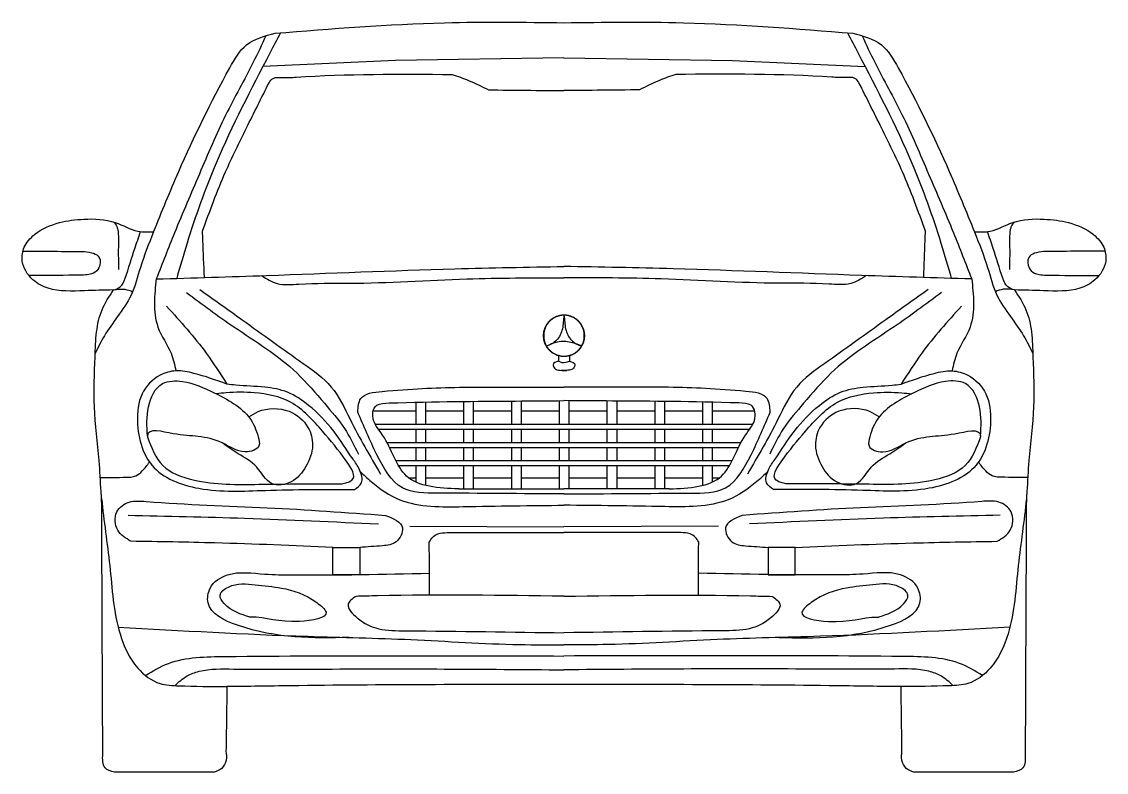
# Model space of a CAD drawing. Header units: millimetres. Extents: x 500 to 16522, y -4 to 2093.
# Drawn here: x 6029 to 8264, y 0 to 1547 of the extents above; entities that cross this region are included whole.
import ezdxf

# ---------------------------------------------------------------- set-up
doc = ezdxf.new("R2010")
doc.units = ezdxf.units.MM
doc.header["$MEASUREMENT"] = 0
doc.layers.add('inner', color=180, linetype='Continuous')
doc.layers.add('outer', color=200, linetype='Continuous')

msp = doc.modelspace()

# ---------------------------------------------------------------- linework, layer by layer
at = {"layer": 'inner'}
for points in [[(6799.8, 1467.2), (6526.3, 1454.8)], [(7146.8, 1472.7), (6799.8, 1467.2)], [(7146.8, 1472.7), (7493.8, 1467.2)], [(7493.8, 1467.2), (7767.4, 1454.8)], [(6841.3, 762.8), (6841.3, 717.4)], [(6861.2, 763.2), (6861.2, 717.4)], [(6939.8, 764.4), (6939.8, 717.4)], [(6959.7, 764.6), (6959.7, 717.4)], [(7038.4, 765.2), (7038.4, 717.4)], [(7058.3, 765.3), (7058.3, 717.4)], [(7136.9, 765.9), (7136.9, 717.4)], [(7156.8, 765.9), (7156.8, 717.4)], [(7235.4, 765.3), (7235.4, 717.4)], [(7255.4, 765.2), (7255.4, 717.4)], [(7334, 764.6), (7334, 717.4)], [(7353.9, 764.4), (7353.9, 717.4)], [(7432.5, 763.2), (7432.5, 717.4)], [(7452.4, 762.8), (7452.4, 717.4)], [(6841.3, 744.5), (6753.5, 744.5)], [(6939.8, 744.5), (6861.2, 744.5)], [(7038.4, 744.5), (6959.7, 744.5)], [(7136.9, 744.5), (7058.3, 744.5)], [(7235.4, 744.5), (7156.8, 744.5)], [(7334, 744.5), (7255.4, 744.5)], [(7432.5, 744.5), (7353.9, 744.5)], [(7540.2, 744.5), (7452.4, 744.5)], [(6841.3, 707.3), (6841.3, 679.7)], [(6861.2, 707.3), (6861.2, 679.7)], [(6939.8, 707.3), (6939.8, 679.7)], [(6959.7, 707.3), (6959.7, 679.7)], [(7038.4, 707.3), (7038.4, 679.7)], [(7058.3, 707.3), (7058.3, 679.7)], [(7136.9, 707.3), (7136.9, 679.7)], [(7156.8, 707.3), (7156.8, 679.7)], [(7235.4, 707.3), (7235.4, 679.7)], [(7255.4, 707.3), (7255.4, 679.7)], [(7334, 707.3), (7334, 679.7)], [(7353.9, 707.3), (7353.9, 679.7)], [(7432.5, 707.3), (7432.5, 679.7)], [(7452.4, 707.3), (7452.4, 679.7)], [(6841.3, 669.6), (6841.3, 642.5)], [(6861.2, 669.6), (6861.2, 642.5)], [(6939.8, 669.6), (6939.8, 642.5)], [(6959.7, 669.6), (6959.7, 642.5)], [(7038.4, 669.6), (7038.4, 642.5)], [(7058.3, 669.6), (7058.3, 642.5)], [(7136.9, 669.6), (7136.9, 642.5)], [(7156.8, 669.6), (7156.8, 642.5)], [(7235.4, 669.6), (7235.4, 642.5)], [(7255.4, 669.6), (7255.4, 642.5)], [(7334, 669.6), (7334, 642.5)], [(7353.9, 669.6), (7353.9, 642.5)], [(7432.5, 669.6), (7432.5, 642.5)], [(7452.4, 669.6), (7452.4, 642.5)], [(6841.3, 632.5), (6841.3, 598.2)], [(6861.2, 632.5), (6861.2, 591.4)], [(6939.8, 632.5), (6939.8, 584)], [(6959.7, 632.5), (6959.7, 584)], [(7038.4, 632.5), (7038.4, 584)], [(7058.3, 632.5), (7058.3, 584)], [(7136.9, 632.5), (7136.9, 584)], [(7156.8, 632.5), (7156.8, 584)], [(7235.4, 632.5), (7235.4, 584)], [(7255.4, 632.5), (7255.4, 584)], [(7334, 632.5), (7334, 584)], [(7353.9, 632.5), (7353.9, 584)], [(7432.5, 632.5), (7432.5, 591.4)], [(7452.4, 632.5), (7452.4, 598.2)], [(6826.8, 606.7), (6841.3, 606.7)], [(6861.2, 606.7), (6939.8, 606.7)], [(6959.7, 606.7), (7038.4, 606.7)], [(7058.3, 606.7), (7136.9, 606.7)], [(7156.8, 606.7), (7235.4, 606.7)], [(7255.4, 606.7), (7334, 606.7)], [(7353.9, 606.7), (7432.5, 606.7)], [(7452.4, 606.7), (7466.8, 606.7)], [(6828.8, 507.2), (7146.8, 505.8)], [(7464.9, 507.2), (7146.8, 505.8)]]:
    msp.add_lwpolyline(points, dxfattribs=at)
for points in [[(7188.7, 899.9), (7188.7, 901.4), (7188.6, 902.8), (7188.5, 904.3), (7188.3, 905.7), (7188.1, 907.2), (7187.8, 908.6), (7187.5, 910.1), (7187.1, 911.5), (7186.7, 912.9), (7186.2, 914.3), (7185.7, 915.6), (7185.1, 917), (7184.5, 918.3), (7183.8, 919.6), (7183.1, 920.9), (7182.3, 922.2), (7181.6, 923.4), (7180.7, 924.6), (7179.8, 925.8), (7178.9, 926.9), (7178, 928.1), (7177, 929.1), (7175.9, 930.2), (7174.9, 931.2), (7173.8, 932.1), (7172.6, 933.1), (7171.5, 934), (7170.3, 934.8), (7169, 935.6), (7167.8, 936.4), (7166.5, 937.1), (7165.2, 937.8), (7163.9, 938.4), (7162.5, 939), (7161.2, 939.5), (7159.8, 940), (7158.4, 940.4), (7157, 940.8), (7155.5, 941.2), (7154.1, 941.5), (7152.6, 941.7), (7151.2, 941.9), (7149.7, 942), (7148.3, 942.1), (7146.8, 942.2), (7145.3, 942.2), (7143.9, 942.1), (7142.4, 942), (7140.9, 941.8), (7139.5, 941.6), (7138, 941.3), (7136.6, 941), (7135.2, 940.6), (7133.8, 940.2), (7132.4, 939.8), (7131, 939.3), (7129.7, 938.7), (7128.3, 938.1), (7127, 937.4), (7125.7, 936.7), (7124.4, 936), (7123.2, 935.2), (7122, 934.4), (7120.8, 933.5), (7119.7, 932.6), (7118.5, 931.7), (7117.4, 930.7), (7116.4, 929.7), (7115.4, 928.6), (7114.4, 927.5), (7113.5, 926.4), (7112.6, 925.2), (7111.7, 924), (7110.9, 922.8), (7110.1, 921.6), (7109.4, 920.3), (7108.7, 919), (7108.1, 917.7), (7107.5, 916.3), (7106.9, 915), (7106.4, 913.6), (7106, 912.2), (7105.6, 910.8), (7105.2, 909.3), (7104.9, 907.9), (7104.7, 906.5), (7104.5, 905), (7104.3, 903.6), (7104.2, 902.1), (7104.1, 900.6), (7104.1, 899.2), (7104.2, 897.7), (7104.3, 896.2), (7104.5, 894.8), (7104.7, 893.3), (7104.9, 891.9), (7105.2, 890.4), (7105.6, 889), (7106, 887.6), (7106.4, 886.2), (7106.9, 884.8), (7107.5, 883.5), (7108.1, 882.1), (7108.7, 880.8), (7109.4, 879.5), (7110.1, 878.2), (7110.9, 877), (7111.7, 875.8), (7112.6, 874.6), (7113.5, 873.4), (7114.4, 872.3), (7115.4, 871.2), (7116.4, 870.1), (7117.4, 869.1), (7118.5, 868.1), (7119.7, 867.2), (7120.8, 866.2), (7122, 865.4), (7123.2, 864.6), (7124.4, 863.8), (7125.7, 863), (7127, 862.3), (7128.3, 861.7), (7129.7, 861.1), (7131, 860.5), (7132.4, 860), (7133.8, 859.5), (7135.2, 859.1), (7136.6, 858.8), (7138, 858.4), (7139.5, 858.2), (7140.9, 858), (7142.4, 857.8), (7143.9, 857.7), (7145.3, 857.6), (7146.8, 857.6), (7148.3, 857.6), (7149.7, 857.7), (7151.2, 857.9), (7152.6, 858.1), (7154.1, 858.3), (7155.5, 858.6), (7157, 858.9), (7158.4, 859.3), (7159.8, 859.8), (7161.2, 860.3), (7162.5, 860.8), (7163.9, 861.4), (7165.2, 862), (7166.5, 862.7), (7167.8, 863.4), (7169, 864.2), (7170.3, 865), (7171.5, 865.8), (7172.6, 866.7), (7173.8, 867.6), (7174.9, 868.6), (7175.9, 869.6), (7177, 870.6), (7178, 871.7), (7178.9, 872.8), (7179.8, 874), (7180.7, 875.2), (7181.6, 876.4), (7182.3, 877.6), (7183.1, 878.9), (7183.8, 880.1), (7184.5, 881.4), (7185.1, 882.8), (7185.7, 884.1), (7186.2, 885.5), (7186.7, 886.9), (7187.1, 888.3), (7187.5, 889.7), (7187.8, 891.1), (7188.1, 892.6), (7188.3, 894), (7188.5, 895.5), (7188.6, 897), (7188.7, 898.4)], [(7189.5, 899.9), (7189.5, 901.4), (7189.4, 902.8), (7189.3, 904.3), (7189.1, 905.7), (7188.9, 907.2), (7188.6, 908.6), (7188.3, 910.1), (7187.9, 911.5), (7187.5, 912.9), (7187, 914.3), (7186.5, 915.6), (7185.9, 917), (7185.3, 918.3), (7184.6, 919.6), (7183.9, 920.9), (7183.2, 922.2), (7182.4, 923.4), (7181.5, 924.6), (7180.7, 925.8), (7179.7, 926.9), (7178.8, 928.1), (7177.8, 929.1), (7176.7, 930.2), (7175.7, 931.2), (7174.6, 932.1), (7173.4, 933.1), (7172.3, 934), (7171.1, 934.8), (7169.8, 935.6), (7168.6, 936.4), (7167.3, 937.1), (7166, 937.8), (7164.7, 938.4), (7163.3, 939), (7162, 939.5), (7160.6, 940), (7159.2, 940.4), (7157.8, 940.8), (7156.3, 941.2), (7154.9, 941.5), (7153.5, 941.7), (7152, 941.9), (7150.5, 942), (7149.1, 942.1), (7147.6, 942.2), (7146.1, 942.2), (7144.7, 942.1), (7143.2, 942), (7141.8, 941.8), (7140.3, 941.6), (7138.9, 941.3), (7137.4, 941), (7136, 940.6), (7134.6, 940.2), (7133.2, 939.8), (7131.8, 939.3), (7130.5, 938.7), (7129.1, 938.1), (7127.8, 937.4), (7126.5, 936.7), (7125.3, 936), (7124, 935.2), (7122.8, 934.4), (7121.6, 933.5), (7120.5, 932.6), (7119.4, 931.7), (7118.3, 930.7), (7117.2, 929.7), (7116.2, 928.6), (7115.2, 927.5), (7114.3, 926.4), (7113.4, 925.2), (7112.5, 924), (7111.7, 922.8), (7110.9, 921.6), (7110.2, 920.3), (7109.5, 919), (7108.9, 917.7), (7108.3, 916.3), (7107.7, 915), (7107.2, 913.6), (7106.8, 912.2), (7106.4, 910.8), (7106, 909.3), (7105.7, 907.9), (7105.5, 906.5), (7105.3, 905), (7105.1, 903.6), (7105, 902.1), (7105, 900.6), (7105, 899.2), (7105, 897.7), (7105.1, 896.2), (7105.3, 894.8), (7105.5, 893.3), (7105.7, 891.9), (7106, 890.4), (7106.4, 889), (7106.8, 887.6), (7107.2, 886.2), (7107.7, 884.8), (7108.3, 883.5), (7108.9, 882.1), (7109.5, 880.8), (7110.2, 879.5), (7110.9, 878.2), (7111.7, 877), (7112.5, 875.8), (7113.4, 874.6), (7114.3, 873.4), (7115.2, 872.3), (7116.2, 871.2), (7117.2, 870.1), (7118.3, 869.1), (7119.4, 868.1), (7120.5, 867.2), (7121.6, 866.2), (7122.8, 865.4), (7124, 864.6), (7125.3, 863.8), (7126.5, 863), (7127.8, 862.3), (7129.1, 861.7), (7130.5, 861.1), (7131.8, 860.5), (7133.2, 860), (7134.6, 859.5), (7136, 859.1), (7137.4, 858.8), (7138.9, 858.4), (7140.3, 858.2), (7141.8, 858), (7143.2, 857.8), (7144.7, 857.7), (7146.1, 857.6), (7147.6, 857.6), (7149.1, 857.6), (7150.5, 857.7), (7152, 857.9), (7153.5, 858.1), (7154.9, 858.3), (7156.3, 858.6), (7157.8, 858.9), (7159.2, 859.3), (7160.6, 859.8), (7162, 860.3), (7163.3, 860.8), (7164.7, 861.4), (7166, 862), (7167.3, 862.7), (7168.6, 863.4), (7169.8, 864.2), (7171.1, 865), (7172.3, 865.8), (7173.4, 866.7), (7174.6, 867.6), (7175.7, 868.6), (7176.7, 869.6), (7177.8, 870.6), (7178.8, 871.7), (7179.7, 872.8), (7180.7, 874), (7181.5, 875.2), (7182.4, 876.4), (7183.2, 877.6), (7183.9, 878.9), (7184.6, 880.1), (7185.3, 881.4), (7185.9, 882.8), (7186.5, 884.1), (7187, 885.5), (7187.5, 886.9), (7187.9, 888.3), (7188.3, 889.7), (7188.6, 891.1), (7188.9, 892.6), (7189.1, 894), (7189.3, 895.5), (7189.4, 897), (7189.5, 898.4)], [(6670.6, 463.7), (6726.1, 463.7), (6726.1, 407.1), (6670.6, 407.1)], [(7623.1, 463.7), (7567.6, 463.7), (7567.6, 407.1), (7623.1, 407.1)]]:
    msp.add_lwpolyline(points, close=True, dxfattribs=at)
for points, degree, knots in [([(6562.5, 1524.2), (6555.3, 1510.3), (6509.1, 1421.8), (6435.7, 1281.1), (6378.8, 1122.8), (6355.5, 1042.3), (6348.7, 1018.1)], 3, [27.111908, 27.111908, 27.111908, 27.111908, 74.150866, 326.416729, 502.329669, 577.748777, 577.748777, 577.748777, 577.748777]), ([(7731.1, 1524.2), (7738.4, 1510.3), (7784.6, 1421.8), (7857.9, 1281.1), (7914.9, 1122.8), (7938.1, 1042.3), (7945, 1018.1)], 3, [27.111908, 27.111908, 27.111908, 27.111908, 74.150866, 326.416729, 502.329669, 577.748777, 577.748777, 577.748777, 577.748777]), ([(6532.2, 1518), (6524, 1499.7), (6498.2, 1444.4), (6445.6, 1352.8), (6396, 1233.5), (6347.2, 1121.4), (6319, 1048.7), (6306.6, 1016.8)], 3, [51.056114, 51.056114, 51.056114, 51.056114, 111.328343, 234.254479, 367.206456, 498.545675, 601.135615, 601.135615, 601.135615, 601.135615]), ([(7761.4, 1518), (7769.7, 1499.7), (7795.5, 1444.4), (7848, 1352.8), (7897.6, 1233.5), (7946.5, 1121.4), (7974.7, 1048.7), (7987, 1016.8)], 3, [51.056114, 51.056114, 51.056114, 51.056114, 111.328343, 234.254479, 367.206456, 498.545675, 601.135615, 601.135615, 601.135615, 601.135615]), ([(6538.9, 1421.3), (6541.4, 1424.8), (6547.7, 1433.8), (6570, 1431), (6689.3, 1440), (6807.8, 1439.2), (6916.5, 1438.4)], 3, [0, 0, 0, 0, 12.232098, 30.924775, 59.934643, 381.65964, 381.65964, 381.65964, 381.65964]), ([(6916.5, 1438.4), (6927.7, 1434.5), (6953.3, 1425.4), (6977.6, 1413.4), (6991.3, 1406.6)], 3, [0, 0, 0, 0, 35.505068, 81.367942, 81.367942, 81.367942, 81.367942]), ([(7377.1, 1438.4), (7366, 1434.5), (7340.4, 1425.4), (7316.1, 1413.4), (7302.3, 1406.6)], 3, [0, 0, 0, 0, 35.505068, 81.367942, 81.367942, 81.367942, 81.367942]), ([(7754.7, 1421.3), (7752.2, 1424.8), (7745.9, 1433.8), (7723.6, 1431), (7604.4, 1440), (7485.9, 1439.2), (7377.1, 1438.4)], 3, [0, 0, 0, 0, 12.232098, 30.924775, 59.934643, 381.65964, 381.65964, 381.65964, 381.65964]), ([(6401.8, 1115.4), (6416.8, 1156.4), (6443.3, 1228.9), (6493, 1329.3), (6523.4, 1390.3), (6538.9, 1421.3)], 3, [0, 0, 0, 0, 130.97632, 231.427342, 335.550485, 335.550485, 335.550485, 335.550485]), ([(7891.9, 1115.4), (7876.9, 1156.4), (7850.4, 1228.9), (7800.7, 1329.3), (7770.2, 1390.3), (7754.7, 1421.3)], 3, [0, 0, 0, 0, 130.97632, 231.427342, 335.550485, 335.550485, 335.550485, 335.550485]), ([(6218.7, 1134.3), (6221.5, 1131.6), (6225, 1126.9), (6229.6, 1108.8), (6227.8, 1079.1), (6228.5, 1051.8), (6228.9, 1036.6)], 3, [27.213933, 27.213933, 27.213933, 27.213933, 39.027086, 45.858286, 81.978228, 127.764713, 127.764713, 127.764713, 127.764713]), ([(8074.9, 1134.3), (8072.2, 1131.6), (8068.7, 1126.9), (8064, 1108.8), (8065.9, 1079.1), (8065.2, 1051.8), (8064.8, 1036.6)], 3, [27.213933, 27.213933, 27.213933, 27.213933, 39.027086, 45.858286, 81.978228, 127.764713, 127.764713, 127.764713, 127.764713]), ([(6301, 1113.8), (6291.3, 1089.6), (6274, 1046.8), (6259, 984.2), (6227.4, 940.4), (6199.8, 902.1), (6186.4, 875.5), (6180.6, 862.9)], 3, [0, 0, 0, 0, 78.294023, 138.58558, 190.802968, 238.421172, 280.174339, 280.174339, 280.174339, 280.174339]), ([(6218.5, 994.2), (6223.3, 995.8), (6235.1, 999.5), (6248.1, 1033.1), (6259.1, 1070.8), (6270.2, 1102.9), (6274.2, 1114.6)], 3, [0, 0, 0, 0, 14.73078, 35.410935, 100.018001, 136.984501, 136.984501, 136.984501, 136.984501]), ([(6405.6, 1019.9), (6404.7, 1045.3), (6403.5, 1077.1), (6402.1, 1109), (6401.8, 1115.4)], 3, [12.144639, 12.144639, 12.144639, 12.144639, 88.504967, 107.745064, 107.745064, 107.745064, 107.745064]), ([(7888.1, 1019.9), (7889, 1045.3), (7890.2, 1077.1), (7891.6, 1109), (7891.9, 1115.4)], 3, [12.144639, 12.144639, 12.144639, 12.144639, 88.504967, 107.745064, 107.745064, 107.745064, 107.745064]), ([(7992.7, 1113.8), (8002.4, 1089.6), (8019.6, 1046.8), (8034.7, 984.2), (8066.3, 940.4), (8093.9, 902.1), (8107.3, 875.5), (8113.1, 862.9)], 3, [0, 0, 0, 0, 78.294023, 138.58558, 190.802968, 238.421172, 280.174339, 280.174339, 280.174339, 280.174339]), ([(8075.2, 994.2), (8070.3, 995.8), (8058.6, 999.5), (8045.5, 1033.1), (8034.6, 1070.8), (8023.5, 1102.9), (8019.4, 1114.6)], 3, [0, 0, 0, 0, 14.73078, 35.410935, 100.018001, 136.984501, 136.984501, 136.984501, 136.984501]), ([(6158.6, 1073.5), (6171.6, 1071.6), (6192.8, 1068.6), (6191.2, 1040.2), (6179.6, 1028.4), (6161.2, 1024.7), (6116.7, 1024.2), (6075.4, 1024), (6044, 1024.1)], 3, [0, 0, 0, 0, 33.184479, 54.039421, 69.695763, 79.587789, 109.518522, 203.479334, 203.479334, 203.479334, 203.479334]), ([(8135.1, 1073.5), (8122.1, 1071.6), (8100.8, 1068.6), (8102.5, 1040.2), (8114, 1028.4), (8132.5, 1024.7), (8177, 1024.2), (8218.3, 1024), (8249.6, 1024.1)], 3, [0, 0, 0, 0, 33.184479, 54.039421, 69.695763, 79.587789, 109.518522, 203.479334, 203.479334, 203.479334, 203.479334]), ([(6306.6, 1016.8), (6382.4, 1019.1), (6587.5, 1025.5), (6867.5, 1037.2), (7071.8, 1041.3), (7146.8, 1042.7)], 3, [0, 0, 0, 0, 227.453379, 615.604553, 840.629732, 840.629732, 840.629732, 840.629732]), ([(7987, 1016.8), (7911.3, 1019.1), (7706.2, 1025.5), (7426.2, 1037.2), (7221.8, 1041.3), (7146.8, 1042.7)], 3, [0, 0, 0, 0, 227.453379, 615.604553, 840.629732, 840.629732, 840.629732, 840.629732]), ([(6306.6, 1016.8), (6304.7, 1000.3), (6300.9, 967.4), (6306.4, 912.6), (6337.5, 871.9), (6344.3, 839.7), (6347, 827.4)], 3, [0, 0, 0, 0, 49.741651, 99.725272, 160.185738, 197.776024, 197.776024, 197.776024, 197.776024]), ([(6524, 1023.8), (6534.2, 1016.7), (6557.5, 1002.7), (6621.2, 1008.7), (6749.8, 1006.2), (6932.7, 1018.8), (7080.2, 1019.4), (7146.8, 1019.2)], 3, [10.477176, 10.477176, 10.477176, 10.477176, 46.629848, 91.299051, 194.98874, 437.566744, 637.660113, 637.660113, 637.660113, 637.660113]), ([(7769.7, 1023.8), (7759.5, 1016.7), (7736.2, 1002.7), (7672.5, 1008.7), (7543.9, 1006.2), (7361, 1018.8), (7213.5, 1019.4), (7146.8, 1019.2)], 3, [10.477176, 10.477176, 10.477176, 10.477176, 46.629848, 91.299051, 194.98874, 437.566744, 637.660113, 637.660113, 637.660113, 637.660113]), ([(7987, 1016.8), (7988.9, 1000.3), (7992.7, 967.4), (7987.3, 912.6), (7956.2, 871.9), (7949.3, 839.7), (7946.7, 827.4)], 3, [0, 0, 0, 0, 49.741651, 99.725272, 160.185738, 197.776024, 197.776024, 197.776024, 197.776024]), ([(6218.5, 994.2), (6226.4, 995.5), (6240.1, 997.5), (6252.6, 992.8), (6257.7, 990.5)], 3, [0, 0, 0, 0, 23.635576, 40.277275, 40.277275, 40.277275, 40.277275]), ([(6368.9, 988.7), (6401.1, 964.8), (6476.4, 908.9), (6582.2, 844.9), (6648.9, 764.8), (6695.7, 711.9), (6714.2, 673.6), (6723, 655.5)], 3, [0, 0, 0, 0, 120.582263, 281.823814, 365.637251, 432.124869, 492.464811, 492.464811, 492.464811, 492.464811]), ([(6396.4, 995), (6425.6, 974.2), (6496.8, 923.4), (6587, 858.1), (6672.8, 798.2), (6712.5, 710.8), (6747, 651.8), (6768.7, 614.8)], 3, [0, 0, 0, 0, 107.389632, 261.955442, 337.393646, 414.07238, 543.431265, 543.431265, 543.431265, 543.431265]), ([(7897.3, 995), (7868.1, 974.2), (7796.9, 923.4), (7706.7, 858.1), (7620.9, 798.2), (7581.2, 710.8), (7546.6, 651.8), (7524.9, 614.8)], 3, [0, 0, 0, 0, 107.389632, 261.955442, 337.393646, 414.07238, 543.431265, 543.431265, 543.431265, 543.431265]), ([(7924.8, 988.7), (7892.5, 964.8), (7817.3, 908.9), (7711.5, 844.9), (7644.8, 764.8), (7598, 711.9), (7579.5, 673.6), (7570.7, 655.5)], 3, [0, 0, 0, 0, 120.582263, 281.823814, 365.637251, 432.124869, 492.464811, 492.464811, 492.464811, 492.464811]), ([(8075.2, 994.2), (8067.2, 995.5), (8053.6, 997.5), (8041.1, 992.8), (8035.9, 990.5)], 3, [0, 0, 0, 0, 23.635576, 40.277275, 40.277275, 40.277275, 40.277275]), ([(6327.8, 960.6), (6356.3, 929.2), (6402, 878.9), (6438.3, 821.6), (6452, 800.1)], 3, [0, 0, 0, 0, 126.873043, 203.196876, 203.196876, 203.196876, 203.196876]), ([(7146.8, 942.2), (7145.3, 932.3), (7145.6, 914.7), (7133.8, 888.4), (7118.1, 881.2), (7110.1, 878.2)], 3, [2.394647, 2.394647, 2.394647, 2.394647, 30.112787, 56.690484, 81.440986, 81.440986, 81.440986, 81.440986]), ([(7146.8, 942.2), (7148.3, 932.3), (7148.1, 914.7), (7159.8, 888.4), (7175.5, 881.2), (7183.6, 878.2)], 3, [2.394647, 2.394647, 2.394647, 2.394647, 30.112787, 56.690484, 81.440986, 81.440986, 81.440986, 81.440986]), ([(7965.8, 960.6), (7937.3, 929.2), (7891.7, 878.9), (7855.4, 821.6), (7841.7, 800.1)], 3, [0, 0, 0, 0, 126.873043, 203.196876, 203.196876, 203.196876, 203.196876]), ([(7183.8, 878.6), (7175.2, 882.1), (7157.9, 888.3), (7131.5, 888.4), (7117, 881.6), (7111.1, 878)], 3, [7.991547, 7.991547, 7.991547, 7.991547, 35.589385, 63.133023, 83.951898, 83.951898, 83.951898, 83.951898]), ([(7135.6, 859), (7135.6, 858.5), (7135.6, 858), (7135.6, 857.5), (7135.6, 854.3), (7135.6, 851), (7135.6, 847.7)], 3, [-1.490516, -1.490516, -1.490516, -1.490516, 0, 0, 0, 9.802457, 9.802457, 9.802457, 9.802457]), ([(7158, 859), (7158, 858.5), (7158, 858), (7158, 857.5), (7158, 854.3), (7158, 851), (7158, 847.7)], 3, [-1.490516, -1.490516, -1.490516, -1.490516, 0, 0, 0, 9.802457, 9.802457, 9.802457, 9.802457]), ([(6452, 800.1), (6429.7, 808.2), (6395.7, 820.6), (6348.2, 830.3), (6306.9, 818.9), (6270.7, 781), (6265.5, 723.7), (6273.3, 672.8), (6305.9, 610.7), (6405.4, 574.8), (6546.4, 583.3), (6653.6, 582.9), (6715, 582.7)], 3, [0, 0, 0, 0, 71.362607, 108.869744, 142.496822, 196.043277, 253.934659, 307.972811, 350.046469, 457.882417, 594.885946, 778.469344, 778.469344, 778.469344, 778.469344]), ([(7135.6, 847.7), (7130.1, 845.8), (7121.8, 842.9), (7127.4, 830.4), (7139.3, 828.1), (7148.1, 828.2), (7152.6, 828.2)], 3, [0, 0, 0, 0, 13.760953, 20.888149, 33.641254, 47.382863, 47.382863, 47.382863, 47.382863]), ([(7135.6, 847.7), (7137.9, 846.6), (7145.1, 843.1), (7152.8, 845.9), (7158, 847.7)], 3, [0, 0, 0, 0, 7.491112, 23.17761, 23.17761, 23.17761, 23.17761]), ([(7158, 847.7), (7163.5, 845.8), (7171.8, 842.9), (7166.2, 830.4), (7154.3, 828.1), (7145.6, 828.2), (7141.1, 828.2)], 3, [0, 0, 0, 0, 13.760953, 20.888149, 33.641254, 47.382863, 47.382863, 47.382863, 47.382863]), ([(7841.7, 800.1), (7864, 808.2), (7898, 820.6), (7945.4, 830.3), (7986.8, 818.9), (8023, 781), (8028.2, 723.7), (8020.3, 672.8), (7987.7, 610.7), (7888.3, 574.8), (7747.2, 583.3), (7640.1, 582.9), (7578.7, 582.7)], 3, [0, 0, 0, 0, 71.362607, 108.869744, 142.496822, 196.043277, 253.934659, 307.972811, 350.046469, 457.882417, 594.885946, 778.469344, 778.469344, 778.469344, 778.469344]), ([(6288.4, 693.6), (6287.2, 713.3), (6285, 751.2), (6310.5, 807.4), (6372, 807.6), (6431.2, 780.5), (6495.8, 746.1), (6514.8, 700.5), (6522.9, 666.5), (6478.9, 653.9), (6444.8, 682.8), (6390.5, 694.2), (6348.7, 693.7), (6287.9, 710.9), (6288.4, 692.2), (6288.4, 691.5)], 3, [0, 0, 0, 0, 59.914503, 115.60453, 157.015437, 226.001769, 316.561522, 358.542458, 377.35017, 408.076646, 459.309473, 510.114309, 562.444441, 615.352545, 617.514614, 617.514614, 617.514614, 617.514614]), ([(8005.3, 693.6), (8006.4, 713.3), (8008.7, 751.2), (7983.2, 807.4), (7921.6, 807.6), (7862.5, 780.5), (7797.9, 746.1), (7778.8, 700.5), (7770.8, 666.5), (7814.8, 653.9), (7848.9, 682.8), (7903.2, 694.2), (7945, 693.7), (8005.7, 710.9), (8005.3, 692.2), (8005.3, 691.5)], 3, [0, 0, 0, 0, 59.914503, 115.60453, 157.015437, 226.001769, 316.561522, 358.542458, 377.35017, 408.076646, 459.309473, 510.114309, 562.444441, 615.352545, 617.514614, 617.514614, 617.514614, 617.514614]), ([(6689.7, 594.9), (6689.7, 594.9), (6726, 600.6), (6688.5, 657.1), (6649.6, 702.7), (6591, 769.1), (6515.1, 783.9), (6463.2, 783.6), (6437.1, 780.9), (6430.2, 780.1)], 3, [0, 0, 0, 0, 25.409716, 67.574353, 147.88094, 236.715597, 313.562559, 371.706201, 392.532181, 392.532181, 392.532181, 392.532181]), ([(6715, 582.7), (6720.9, 586.9), (6735, 596.7), (6726.7, 624.8), (6703.6, 656.9), (6673.2, 705.9), (6628, 753.1), (6579.2, 786), (6526.3, 795.7), (6484.2, 796.1), (6458.2, 799.3), (6452, 800.1)], 3, [0, 0, 0, 0, 20.119778, 47.331835, 72.996025, 143.067007, 217.166155, 268.547844, 316.164748, 375.935123, 394.805803, 394.805803, 394.805803, 394.805803]), ([(6721.8, 742.4), (6722.5, 752.9), (6724.4, 780.2), (6818.4, 790), (6907, 794.2), (7034.2, 793.4), (7106, 793.6), (7146.8, 793.8)], 3, [0, 0, 0, 0, 28.407847, 74.651071, 234.314923, 326.656532, 449.54949, 449.54949, 449.54949, 449.54949]), ([(7571.8, 742.4), (7571.1, 752.9), (7569.3, 780.2), (7475.2, 790), (7386.7, 794.2), (7259.5, 793.4), (7187.7, 793.6), (7146.8, 793.8)], 3, [0, 0, 0, 0, 28.407847, 74.651071, 234.314923, 326.656532, 449.54949, 449.54949, 449.54949, 449.54949]), ([(7578.7, 582.7), (7572.7, 586.9), (7558.7, 596.7), (7567, 624.8), (7590.1, 656.9), (7620.5, 705.9), (7665.7, 753.1), (7714.5, 786), (7767.4, 795.7), (7809.4, 796.1), (7835.5, 799.3), (7841.7, 800.1)], 3, [0, 0, 0, 0, 20.119778, 47.331835, 72.996025, 143.067007, 217.166155, 268.547844, 316.164748, 375.935123, 394.805803, 394.805803, 394.805803, 394.805803]), ([(7604, 594.9), (7604, 594.9), (7567.7, 600.6), (7605.2, 657.1), (7644, 702.7), (7702.7, 769.1), (7778.6, 783.9), (7830.4, 783.6), (7856.6, 780.9), (7863.5, 780.1)], 3, [0, 0, 0, 0, 25.409716, 67.574353, 147.88094, 236.715597, 313.562559, 371.706201, 392.532181, 392.532181, 392.532181, 392.532181]), ([(6929.9, 584), (6888.4, 586), (6810.2, 589.7), (6789.6, 678.9), (6749.5, 723.5), (6753.4, 760.3), (6875.9, 764.2), (6997.1, 764.9), (7113.4, 765.7), (7146.8, 766)], 3, [0, 0, 0, 0, 110.670087, 208.483042, 242.921647, 278.047783, 302.60885, 552.341791, 652.446196, 652.446196, 652.446196, 652.446196]), ([(7363.8, 584), (7405.3, 586), (7483.5, 589.7), (7504.1, 678.9), (7544.2, 723.5), (7540.2, 760.3), (7417.7, 764.2), (7296.6, 764.9), (7180.2, 765.7), (7146.8, 766)], 3, [0, 0, 0, 0, 110.670087, 208.483042, 242.921647, 278.047783, 302.60885, 552.341791, 652.446196, 652.446196, 652.446196, 652.446196]), ([(6497.2, 732.5), (6503.3, 736.8), (6527.9, 751.3), (6579, 752.4), (6621.1, 717.2), (6632.9, 671.1), (6617.3, 629.5), (6589.5, 594.8), (6537.7, 586.9), (6516.5, 633.7), (6477.2, 654.5), (6453.5, 671), (6442.9, 678.9)], 3, [24.461066, 24.461066, 24.461066, 24.461066, 46.86138, 110.435539, 161.649335, 199.620381, 245.711191, 289.462252, 329.93444, 375.384863, 422.668512, 462.168342, 462.168342, 462.168342, 462.168342]), ([(6886.6, 575.4), (6860.3, 575.4), (6803.5, 575.4), (6757.2, 659), (6734.1, 713.5), (6721.8, 742.4)], 3, [0, 0, 0, 0, 73.657634, 159.366322, 255.929944, 255.929944, 255.929944, 255.929944]), ([(7407.1, 575.4), (7433.3, 575.4), (7490.2, 575.4), (7536.5, 659), (7559.6, 713.5), (7571.8, 742.4)], 3, [0, 0, 0, 0, 73.657634, 159.366322, 255.929944, 255.929944, 255.929944, 255.929944]), ([(7796.5, 732.5), (7790.3, 736.8), (7765.7, 751.3), (7714.6, 752.4), (7672.5, 717.2), (7660.8, 671.1), (7676.3, 629.5), (7704.1, 594.8), (7756, 586.9), (7777.1, 633.7), (7816.4, 654.5), (7840.2, 671), (7850.7, 678.9)], 3, [24.461066, 24.461066, 24.461066, 24.461066, 46.86138, 110.435539, 161.649335, 199.620381, 245.711191, 289.462252, 329.93444, 375.384863, 422.668512, 462.168342, 462.168342, 462.168342, 462.168342]), ([(6757.8, 717.4), (6952.3, 717.4), (7146.8, 717.4), (7341.4, 717.4), (7535.9, 717.4)], 2, [0, 0, 0, 364.681894, 364.681894, 729.363787, 729.363787, 729.363787]), ([(6763.3, 707.3), (6955, 707.3), (7146.8, 707.3), (7338.6, 707.3), (7530.4, 707.3)], 2, [0, 0, 0, 359.528629, 359.528629, 719.057257, 719.057257, 719.057257]), ([(6288.4, 691.5), (6296.5, 669.5), (6313, 624.7), (6405.5, 591.5), (6529.7, 594.2), (6632.4, 594.7), (6689.7, 594.9)], 3, [0, 0, 0, 0, 67.010688, 136.594672, 272.339524, 443.788819, 443.788819, 443.788819, 443.788819]), ([(6782.1, 679.7), (6964.5, 679.7), (7146.8, 679.7), (7329.2, 679.7), (7511.5, 679.7)], 2, [0, 0, 0, 364.681894, 364.681894, 729.363787, 729.363787, 729.363787]), ([(8005.3, 691.5), (7997.2, 669.5), (7980.7, 624.7), (7888.2, 591.5), (7763.9, 594.2), (7661.3, 594.7), (7604, 594.9)], 3, [0, 0, 0, 0, 67.010688, 136.594672, 272.339524, 443.788819, 443.788819, 443.788819, 443.788819]), ([(6787.3, 669.6), (6967.1, 669.6), (7146.8, 669.6), (7326.6, 669.6), (7506.4, 669.6)], 2, [0, 0, 0, 359.528629, 359.528629, 719.057257, 719.057257, 719.057257]), ([(6254.2, 608.2), (6257.7, 609), (6266.6, 611), (6279.7, 622.5), (6288, 633), (6292.6, 639.4)], 3, [0, 0, 0, 0, 10.814961, 27.080233, 50.72515, 50.72515, 50.72515, 50.72515]), ([(6800.3, 642.5), (6973.5, 642.5), (7146.8, 642.5), (7320.1, 642.5), (7493.4, 642.5)], 2, [34.681338, 34.681338, 34.681338, 359.528629, 359.528629, 684.375919, 684.375919, 684.375919]), ([(6805.6, 632.5), (6976.2, 632.5), (7146.8, 632.5), (7317.4, 632.5), (7488, 632.5)], 2, [44.874311, 44.874311, 44.874311, 364.681894, 364.681894, 684.489476, 684.489476, 684.489476]), ([(8039.5, 608.2), (8035.9, 609), (8027, 611), (8013.9, 622.5), (8005.6, 633), (8001.1, 639.4)], 3, [0, 0, 0, 0, 10.814961, 27.080233, 50.72515, 50.72515, 50.72515, 50.72515]), ([(6727, 620.2), (6734.2, 613), (6758.5, 589.8), (6824.5, 545.2), (6966, 548.5), (7078.5, 549.8), (7146.8, 550.4)], 3, [36.716143, 36.716143, 36.716143, 36.716143, 67.304642, 137.315665, 268.606645, 475.565089, 475.565089, 475.565089, 475.565089]), ([(7566.7, 620.2), (7559.5, 613), (7535.2, 589.8), (7469.2, 545.2), (7327.6, 548.5), (7215.2, 549.8), (7146.8, 550.4)], 3, [36.716143, 36.716143, 36.716143, 36.716143, 67.304642, 137.315665, 268.606645, 475.565089, 475.565089, 475.565089, 475.565089]), ([(6194, 564.4), (6198.2, 518.2), (6213.3, 425.5), (6219.4, 304.2), (6258.5, 217.7), (6307.7, 180.1), (6373.3, 177.3), (6419.3, 176.8), (6452.2, 176.9)], 3, [438.254392, 438.254392, 438.254392, 438.254392, 577.605432, 720.063452, 799.213433, 855.212551, 894.115601, 992.830339, 992.830339, 992.830339, 992.830339]), ([(6254.1, 476.2), (6243.6, 482.6), (6221.9, 495.7), (6218.6, 538.5), (6251.1, 561.2), (6358.5, 551.8), (6533.1, 547.4), (6697.9, 535.5), (6779.3, 529.6)], 3, [0, 0, 0, 0, 35.364856, 73.03837, 105.474907, 140.318884, 390.451438, 634.844648, 634.844648, 634.844648, 634.844648]), ([(8039.6, 476.2), (8050.1, 482.6), (8071.7, 495.7), (8075, 538.5), (8042.5, 561.2), (7935.1, 551.8), (7760.5, 547.4), (7595.7, 535.5), (7514.3, 529.6)], 3, [0, 0, 0, 0, 35.364856, 73.03837, 105.474907, 140.318884, 390.451438, 634.844648, 634.844648, 634.844648, 634.844648]), ([(8099.7, 564.4), (8095.5, 518.2), (8080.3, 425.5), (8074.3, 304.2), (8035.2, 217.7), (7986, 180.1), (7920.4, 177.3), (7874.3, 176.8), (7841.4, 176.9)], 3, [438.254392, 438.254392, 438.254392, 438.254392, 577.605432, 720.063452, 799.213433, 855.212551, 894.115601, 992.830339, 992.830339, 992.830339, 992.830339]), ([(6248.3, 529.9), (6328.4, 528.2), (6500.6, 524.6), (6672.6, 516.3), (6764.6, 511.8)], 3, [0, 0, 0, 0, 240.45745, 516.645592, 516.645592, 516.645592, 516.645592]), ([(6779.3, 529.6), (6795.5, 523.1), (6823.5, 511.8), (6803.9, 470.1), (6766.5, 466), (6741.5, 464.6), (6726.1, 463.7)], 3, [0, 0, 0, 0, 43.046224, 74.494238, 103.678316, 150.597644, 150.597644, 150.597644, 150.597644]), ([(7514.3, 529.6), (7498.2, 523.1), (7470.2, 511.8), (7489.8, 470.1), (7527.2, 466), (7552.2, 464.6), (7567.6, 463.7)], 3, [0, 0, 0, 0, 43.046224, 74.494238, 103.678316, 150.597644, 150.597644, 150.597644, 150.597644]), ([(8045.4, 529.9), (7965.3, 528.2), (7793.1, 524.6), (7621, 516.3), (7529.1, 511.8)], 3, [0, 0, 0, 0, 240.45745, 516.645592, 516.645592, 516.645592, 516.645592]), ([(6869.2, 474.3), (6871.4, 478), (6875.7, 485.3), (6888.6, 493.9), (6981.5, 494.2), (7067.6, 494.2), (7146.8, 494.2)], 3, [0, 0, 0, 0, 12.777518, 25.031965, 44.558623, 284.820046, 284.820046, 284.820046, 284.820046]), ([(7424.4, 474.3), (7422.3, 478), (7418, 485.3), (7405, 493.9), (7312.1, 494.2), (7226.1, 494.2), (7146.8, 494.2)], 3, [0, 0, 0, 0, 12.777518, 25.031965, 44.558623, 284.820046, 284.820046, 284.820046, 284.820046]), ([(6670.6, 463.7), (6589.6, 467.1), (6450.8, 472.9), (6311.9, 475.3), (6254.1, 476.2)], 3, [0, 0, 0, 0, 243.218462, 416.739456, 416.739456, 416.739456, 416.739456]), ([(7623.1, 463.7), (7704.1, 467.1), (7842.9, 472.9), (7981.8, 475.3), (8039.6, 476.2)], 3, [0, 0, 0, 0, 243.218462, 416.739456, 416.739456, 416.739456, 416.739456]), ([(6703.5, 277.8), (6629.8, 276.3), (6532, 274.2), (6407.4, 330.5), (6415, 387.1), (6463, 417.5), (6523.4, 407.4), (6661.6, 406), (6774.8, 408.1), (6869.5, 410.3)], 3, [0, 0, 0, 0, 231.212536, 306.920604, 337.74499, 382.557143, 459.851676, 515.074776, 798.993373, 798.993373, 798.993373, 798.993373]), ([(7590.2, 277.8), (7663.9, 276.3), (7761.7, 274.2), (7886.3, 330.5), (7878.7, 387.1), (7830.6, 417.5), (7770.2, 407.4), (7632, 406), (7518.9, 408.1), (7424.1, 410.3)], 3, [0, 0, 0, 0, 231.212536, 306.920604, 337.74499, 382.557143, 459.851676, 515.074776, 798.993373, 798.993373, 798.993373, 798.993373]), ([(6500, 320), (6480.7, 325.7), (6455.4, 333.1), (6432.1, 367.1), (6466.1, 391.9), (6509.8, 386.5), (6574, 380.3), (6620, 365.1), (6674.3, 320.3), (6570.5, 302.4), (6533.5, 320.1), (6498.6, 320), (6497.8, 320)], 3, [0, 0, 0, 0, 60.178094, 79.25224, 103.39602, 159.146733, 213.520669, 292.043727, 319.580625, 377.328372, 479.712002, 481.858557, 481.858557, 481.858557, 481.858557]), ([(7793.7, 320), (7812.9, 325.7), (7838.3, 333.1), (7861.5, 367.1), (7827.5, 391.9), (7783.9, 386.5), (7719.6, 380.3), (7673.7, 365.1), (7619.3, 320.3), (7723.1, 302.4), (7760.2, 320.1), (7795.1, 320), (7795.8, 320)], 3, [0, 0, 0, 0, 60.178094, 79.25224, 103.39602, 159.146733, 213.520669, 292.043727, 319.580625, 377.328372, 479.712002, 481.858557, 481.858557, 481.858557, 481.858557]), ([(6718, 362.7), (6710.7, 357.6), (6692.6, 345.1), (6726.1, 310.7), (6765.1, 292.1), (6913.8, 291.1), (7039.5, 289.2), (7146.8, 287.6)], 3, [0, 0, 0, 0, 22.629587, 56.514804, 106.169794, 161.864007, 488.140989, 488.140989, 488.140989, 488.140989]), ([(7146.8, 362.9), (7018.6, 364.8), (6875.7, 366.7), (6732.7, 363), (6718, 362.7)], 3, [16.470412, 16.470412, 16.470412, 16.470412, 401.020566, 445.364469, 445.364469, 445.364469, 445.364469]), ([(7146.8, 362.9), (7275, 364.8), (7418, 366.7), (7560.9, 363), (7575.7, 362.7)], 3, [16.470412, 16.470412, 16.470412, 16.470412, 401.020566, 445.364469, 445.364469, 445.364469, 445.364469]), ([(7575.7, 362.7), (7583, 357.6), (7601.1, 345.1), (7567.6, 310.7), (7528.5, 292.1), (7379.9, 291.1), (7254.1, 289.2), (7146.8, 287.6)], 3, [0, 0, 0, 0, 22.629587, 56.514804, 106.169794, 161.864007, 488.140989, 488.140989, 488.140989, 488.140989]), ([(6227.9, 299.5), (6358.1, 291.9), (6559.1, 280.5), (6835.2, 275.3), (7011, 262.6), (7116.3, 262.8), (7146.8, 263)], 3, [19.234852, 19.234852, 19.234852, 19.234852, 410.656639, 623.060498, 847.479811, 939.035449, 939.035449, 939.035449, 939.035449]), ([(8065.8, 299.5), (7935.5, 291.9), (7734.6, 280.5), (7458.5, 275.3), (7282.7, 262.6), (7177.4, 262.8), (7146.8, 263)], 3, [19.234852, 19.234852, 19.234852, 19.234852, 410.656639, 623.060498, 847.479811, 939.035449, 939.035449, 939.035449, 939.035449]), ([(6284.1, 199.7), (6299.5, 209.3), (6349.6, 237.6), (6648.2, 241.2), (6917.2, 240.5), (7146.8, 239.7)], 3, [18.654395, 18.654395, 18.654395, 18.654395, 72.561954, 190.639169, 887.981991, 887.981991, 887.981991, 887.981991]), ([(8009.6, 199.7), (7994.1, 209.3), (7944.1, 237.6), (7645.5, 241.2), (7376.4, 240.5), (7146.8, 239.7)], 3, [18.654395, 18.654395, 18.654395, 18.654395, 72.561954, 190.639169, 887.981991, 887.981991, 887.981991, 887.981991]), ([(6345.3, 178.6), (6352.7, 186.4), (6367.3, 199.2), (6408.9, 214.1), (6505.2, 211.6), (6754.9, 214.2), (6982.3, 212.6), (7146.8, 211.2)], 3, [32.413133, 32.413133, 32.413133, 32.413133, 64.513341, 91.219129, 161.976694, 350.406893, 843.42895, 843.42895, 843.42895, 843.42895]), ([(7948.4, 178.6), (7941, 186.4), (7926.3, 199.2), (7884.8, 214.1), (7788.5, 211.6), (7538.7, 214.2), (7311.4, 212.6), (7146.8, 211.2)], 3, [32.413133, 32.413133, 32.413133, 32.413133, 64.513341, 91.219129, 161.976694, 350.406893, 843.42895, 843.42895, 843.42895, 843.42895])]:
    msp.add_open_spline(points, degree=degree, knots=knots, dxfattribs=at)
for points in [[(6991.3, 1406.6), (7043.2, 1406.1), (7095, 1405.5), (7146.8, 1405)], [(7302.3, 1406.6), (7250.5, 1406.1), (7198.7, 1405.5), (7146.8, 1405)], [(6031.7, 1074.2), (6074, 1074), (6116.3, 1073.7), (6158.6, 1073.5)], [(8262, 1074.2), (8219.7, 1074), (8177.4, 1073.7), (8135.1, 1073.5)], [(6191, 607.5), (6212.1, 607.7), (6233.1, 607.9), (6254.2, 608.2)], [(8102.6, 607.5), (8081.6, 607.7), (8060.5, 607.9), (8039.5, 608.2)], [(6929.9, 584), (7002.2, 584), (7074.5, 584), (7146.8, 584)], [(7363.8, 584), (7291.5, 584), (7219.2, 584), (7146.8, 584)], [(7146.8, 573.8), (7060.1, 574.3), (6973.3, 574.9), (6886.6, 575.4)], [(7146.8, 573.8), (7233.6, 574.3), (7320.3, 574.9), (7407.1, 575.4)], [(6869.7, 365.1), (6869.6, 401.5), (6869.4, 437.9), (6869.2, 474.3)], [(7423.9, 365.1), (7424.1, 401.5), (7424.3, 437.9), (7424.4, 474.3)]]:
    msp.add_open_spline(points, degree=3, dxfattribs=at)
at = {"layer": 'outer'}
msp.add_open_spline([(7146.8, 1545), (7064.7, 1546.1), (6866.1, 1548.6), (6668, 1532.6), (6551.7, 1523.3), (6530.3, 1517.8), (6488.9, 1507.2), (6427.1, 1397.1), (6365, 1271.3), (6318, 1155.6), (6301, 1113.8), (6290, 1113.6), (6262.1, 1113), (6218.4, 1139.5), (6161.8, 1142), (6104.7, 1134.7), (6059.8, 1116.1), (6032.8, 1085.3), (6026.5, 1048.4), (6047.8, 1014.4), (6095, 989.6), (6153.8, 992.8), (6198.5, 993.8), (6218.5, 994.2), (6209.7, 981), (6192.2, 954.6), (6181.9, 906), (6180, 839.1), (6175.7, 750.2), (6189.2, 658.2), (6191.4, 595), (6193.6, 569.1), (6194, 564.4), (6194.8, 389), (6195.5, 213.5), (6196.3, 38.1), (6195.8, 26.8), (6195, 7.4), (6212.9, 2.2), (6220.4, 0), (6289, 0), (6357.6, 0), (6426.1, 0), (6431.7, 2.1), (6443.4, 6.6), (6452.2, 24.7), (6450.9, 37.1), (6450.2, 43.1), (6450.9, 87.7), (6451.6, 132.3), (6452.2, 176.9), (6496, 176.9), (6726.1, 180.9), (6958.4, 180.9), (7146.8, 180.9), (7335.3, 180.9), (7567.5, 180.9), (7797.7, 176.9), (7841.4, 176.9), (7842.1, 132.3), (7842.8, 87.7), (7843.4, 43.1), (7842.8, 37.1), (7841.4, 24.7), (7850.3, 6.6), (7862, 2.1), (7867.5, 0), (7936.1, 0), (8004.7, 0), (8073.3, 0), (8080.8, 2.2), (8098.7, 7.4), (8097.8, 26.8), (8097.3, 38.1), (8098.1, 213.5), (8098.9, 389), (8099.7, 564.4), (8100.1, 569.1), (8102.2, 595), (8104.5, 658.2), (8117.9, 750.2), (8113.7, 839.1), (8111.8, 906), (8101.5, 954.6), (8084, 981), (8075.2, 994.2), (8095.1, 993.8), (8139.8, 992.8), (8198.6, 989.6), (8245.8, 1014.4), (8267.1, 1048.4), (8260.9, 1085.3), (8233.8, 1116.1), (8188.9, 1134.7), (8131.9, 1142), (8075.3, 1139.5), (8031.6, 1113), (8003.7, 1113.6), (7992.7, 1113.8), (7975.7, 1155.6), (7928.7, 1271.3), (7866.6, 1397.1), (7804.7, 1507.2), (7763.4, 1517.8), (7741.9, 1523.3), (7625.7, 1532.6), (7427.6, 1548.6), (7228.9, 1546.1), (7146.8, 1545)], degree=3, knots=[2040.267961, 2040.267961, 2040.267961, 2040.267961, 2286.468488, 2636.02583, 2636.02583, 2636.02583, 2699.584922, 2758.288631, 2996.690052, 3131.478278, 3131.478278, 3131.478278, 3164.00005, 3213.913778, 3279.009658, 3329.248198, 3386.702003, 3420.343516, 3447.586798, 3493.309875, 3529.039313, 3603.819878, 3663.972368, 3663.972368, 3663.972368, 3711.39584, 3758.032416, 3810.151188, 3912.764045, 4024.06017, 4088.168994, 4102.22676, 4102.22676, 4102.22676, 4628.544461, 4628.544461, 4628.544461, 4658.014229, 4679.239966, 4679.239966, 4679.239966, 4884.962599, 4884.962599, 4884.962599, 4902.384869, 4921.547227, 4939.613794, 4939.613794, 4939.613794, 5073.36626, 5073.36626, 5073.36626, 5204.692891, 5768.55675, 5768.55675, 5768.55675, 6332.420609, 6463.747239, 6463.747239, 6463.747239, 6597.499706, 6597.499706, 6597.499706, 6615.566272, 6634.728631, 6652.1509, 6652.1509, 6652.1509, 6857.873533, 6857.873533, 6857.873533, 6879.099271, 6908.569039, 6908.569039, 6908.569039, 7434.886739, 7434.886739, 7434.886739, 7448.944505, 7513.05333, 7624.349455, 7726.962312, 7779.081083, 7825.717659, 7873.141131, 7873.141131, 7873.141131, 7933.293622, 8008.074186, 8043.803625, 8089.526702, 8116.769984, 8150.411496, 8207.865301, 8258.103842, 8323.199721, 8373.113449, 8405.635221, 8405.635221, 8405.635221, 8540.423448, 8778.824869, 8837.528578, 8901.087669, 8901.087669, 8901.087669, 9250.645011, 9496.845539, 9496.845539, 9496.845539, 9496.845539], dxfattribs=at)

doc.saveas('drawing.dxf')
